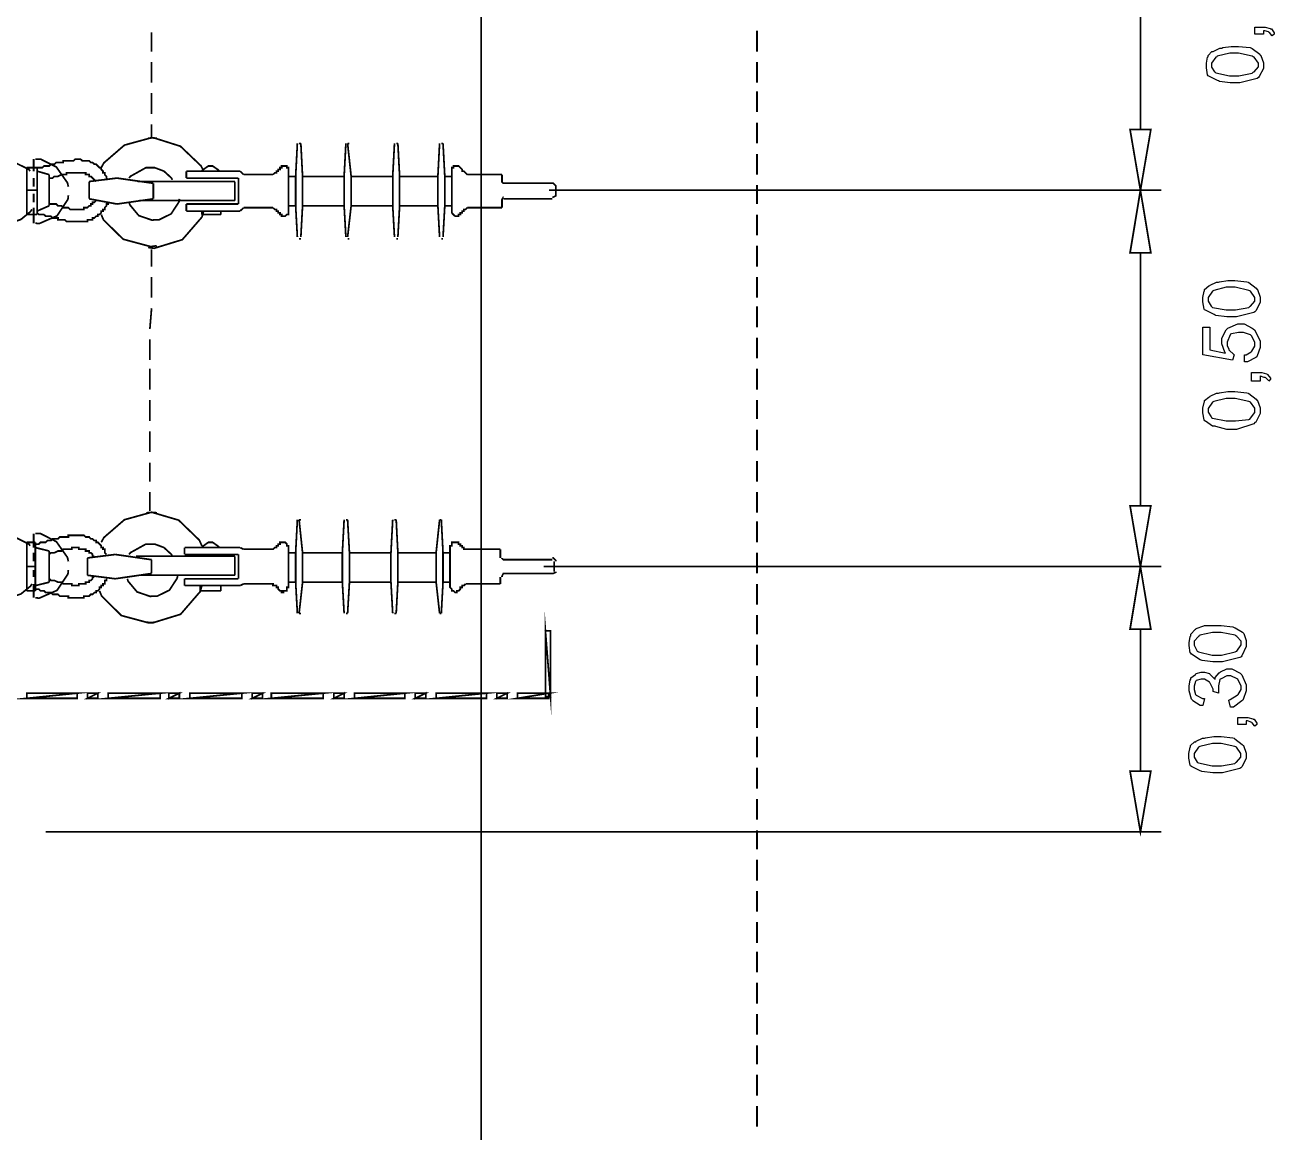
# Model space of a CAD drawing. Header units: metres. Extents: x -593 to 248, y 430 to 1024.
# Drawn here: x -426.46 to -395.92, y 789.83 to 816.89 of the extents above; entities that cross this region are included whole.
import ezdxf

# ---------------------------------------------------------------- set-up
doc = ezdxf.new("R2010")
doc.units = ezdxf.units.M
doc.header["$MEASUREMENT"] = 0
for name, color, linetype in [('C00-00-00-BLACK', 7, 'Continuous'), ('C00-7E-FF', 150, 'Continuous'), ('CFF-7E-00', 30, 'Continuous')]:
    doc.layers.add(name, color=color, linetype=linetype)

msp = doc.modelspace()

# ---------------------------------------------------------------- linework, layer by layer
at = {"layer": 'C00-00-00-BLACK', "const_width": 0.0423}
for points in [[(-478.073, 758.89), (-478.073, 842.777), (-415.303, 842.777), (-415.303, 758.89), (-478.073, 758.89)], [(-413.735, 800.475), (-413.608, 800.475), (-413.735, 802.083), (-413.735, 800.475)], [(-413.608, 800.475), (-413.735, 802.083), (-413.608, 802.083), (-413.608, 800.475)], [(-426.416, 800.432), (-425.185, 800.559), (-425.185, 800.432), (-426.416, 800.432)], [(-426.416, 800.559), (-426.416, 800.432), (-425.185, 800.559), (-426.416, 800.559)], [(-424.932, 800.432), (-424.678, 800.559), (-424.678, 800.432), (-424.932, 800.432)], [(-424.932, 800.559), (-424.932, 800.432), (-424.678, 800.559), (-424.932, 800.559)], [(-424.425, 800.432), (-423.151, 800.559), (-423.151, 800.432), (-424.425, 800.432)], [(-424.425, 800.559), (-424.425, 800.432), (-423.151, 800.559), (-424.425, 800.559)], [(-422.939, 800.432), (-422.685, 800.559), (-422.685, 800.432), (-422.939, 800.432)], [(-422.939, 800.559), (-422.939, 800.432), (-422.685, 800.559), (-422.939, 800.559)], [(-422.429, 800.432), (-421.156, 800.559), (-421.156, 800.432), (-422.429, 800.432)], [(-422.429, 800.559), (-422.429, 800.432), (-421.156, 800.559), (-422.429, 800.559)], [(-420.902, 800.432), (-420.649, 800.559), (-420.649, 800.432), (-420.902, 800.432)], [(-420.902, 800.559), (-420.902, 800.432), (-420.649, 800.559), (-420.902, 800.559)], [(-420.436, 800.432), (-419.165, 800.559), (-419.165, 800.432), (-420.436, 800.432)], [(-420.436, 800.559), (-420.436, 800.432), (-419.165, 800.559), (-420.436, 800.559)], [(-418.91, 800.432), (-418.656, 800.559), (-418.656, 800.432), (-418.91, 800.432)], [(-418.91, 800.559), (-418.91, 800.432), (-418.656, 800.559), (-418.91, 800.559)], [(-418.4, 800.432), (-417.169, 800.559), (-417.169, 800.432), (-418.4, 800.432)], [(-418.4, 800.559), (-418.4, 800.432), (-417.169, 800.559), (-418.4, 800.559)], [(-416.916, 800.432), (-416.661, 800.559), (-416.661, 800.432), (-416.916, 800.432)], [(-416.916, 800.559), (-416.916, 800.432), (-416.661, 800.559), (-416.916, 800.559)], [(-416.407, 800.432), (-415.177, 800.559), (-415.177, 800.432), (-416.407, 800.432)], [(-416.407, 800.559), (-416.407, 800.432), (-415.177, 800.559), (-416.407, 800.559)], [(-414.923, 800.432), (-414.668, 800.559), (-414.668, 800.432), (-414.923, 800.432)], [(-414.923, 800.559), (-414.923, 800.432), (-414.668, 800.559), (-414.923, 800.559)], [(-414.415, 800.432), (-413.65, 800.559), (-413.65, 800.432), (-414.415, 800.432)], [(-414.415, 800.559), (-414.415, 800.432), (-413.65, 800.559), (-414.415, 800.559)]]:
    msp.add_lwpolyline(points, close=True, dxfattribs=at)
for points in [[(-423.363, 816.71), (-423.363, 816.241)], [(-408.562, 816.751), (-408.562, 816.241)], [(-423.363, 815.988), (-423.363, 815.479)], [(-408.562, 815.988), (-408.562, 815.479)], [(-423.363, 815.226), (-423.363, 814.717)], [(-408.562, 815.267), (-408.562, 814.76)], [(-423.363, 814.461), (-423.363, 814.122)], [(-408.562, 814.505), (-408.562, 813.995)], [(-423.235, 814.122), (-423.373, 814.133), (-424.026, 813.954), (-424.529, 813.52), (-424.593, 813.403)], [(-422.09, 813.317), (-422.153, 813.445), (-422.658, 813.926), (-423.311, 814.133), (-423.447, 814.122)], [(-419.799, 813.995), (-419.841, 813.19)], [(-419.757, 813.995), (-419.714, 813.995)], [(-419.672, 813.19), (-419.714, 813.995)], [(-418.613, 813.995), (-418.656, 813.19)], [(-418.571, 813.995), (-418.526, 813.995)], [(-418.484, 813.19), (-418.571, 813.995)], [(-417.425, 813.995), (-417.468, 813.19)], [(-417.383, 813.995), (-417.342, 813.995)], [(-417.299, 813.19), (-417.342, 813.995)], [(-416.322, 813.995), (-416.364, 813.19)], [(-416.28, 813.995), (-416.238, 813.995)], [(-416.195, 813.19), (-416.238, 813.995)], [(-426.332, 813.317), (-426.363, 813.36), (-426.861, 813.604), (-426.924, 813.613)], [(-426.246, 813.317), (-426.246, 813.613)], [(-425.398, 812.937), (-425.419, 813.032), (-425.691, 813.418), (-426.077, 813.613), (-426.205, 813.613)], [(-426.162, 813.403), (-426.12, 813.403), (-426.078, 813.403), (-426.035, 813.403), (-425.993, 813.444), (-425.95, 813.444), (-425.909, 813.444), (-425.866, 813.444), (-425.823, 813.487), (-425.781, 813.487), (-425.739, 813.487), (-425.694, 813.529), (-425.651, 813.529), (-425.61, 813.529), (-425.567, 813.529), (-425.524, 813.529), (-425.524, 813.572), (-425.483, 813.572), (-425.44, 813.572), (-425.398, 813.572), (-425.355, 813.572), (-425.313, 813.572), (-425.271, 813.572), (-425.228, 813.613), (-425.185, 813.613), (-425.144, 813.613), (-425.101, 813.613), (-425.059, 813.572), (-425.017, 813.572), (-424.974, 813.572), (-424.932, 813.572), (-424.889, 813.572), (-424.848, 813.529), (-424.805, 813.529), (-424.762, 813.487), (-424.721, 813.487), (-424.678, 813.444), (-424.636, 813.403), (-424.593, 813.403), (-424.593, 813.36), (-424.551, 813.317), (-424.551, 813.276), (-424.509, 813.276), (-424.509, 813.233), (-424.466, 813.19), (-424.466, 813.148), (-424.425, 813.106)], [(-408.562, 813.74), (-408.562, 813.233)], [(-426.416, 813.403), (-426.162, 813.403)], [(-426.416, 813.403), (-426.416, 812.256)], [(-426.246, 812.937), (-426.246, 813.148)], [(-426.162, 813.403), (-426.162, 812.299)], [(-426.162, 813.403), (-426.162, 812.256)], [(-426.162, 813.317), (-425.866, 813.233)], [(-425.866, 813.148), (-425.781, 813.148), (-425.739, 813.19), (-425.694, 813.19), (-425.651, 813.19), (-425.567, 813.233), (-425.524, 813.233), (-425.483, 813.233), (-425.44, 813.233), (-425.44, 813.276), (-425.398, 813.276), (-425.355, 813.276), (-425.313, 813.276), (-425.271, 813.276), (-425.228, 813.276), (-425.185, 813.276), (-425.144, 813.276), (-425.101, 813.276), (-425.059, 813.276), (-425.017, 813.276), (-424.974, 813.276), (-424.974, 813.233), (-424.932, 813.233), (-424.889, 813.233), (-424.889, 813.19), (-424.848, 813.19), (-424.805, 813.148), (-424.762, 813.106), (-424.721, 813.064)], [(-425.866, 813.233), (-425.866, 812.471)], [(-424.209, 813.148), (-424.889, 813.064)], [(-423.321, 813.021), (-424.209, 813.148)], [(-422.855, 813.106), (-422.877, 813.149), (-423.062, 813.318), (-423.289, 813.403), (-423.363, 813.403), (-423.501, 813.403), (-423.882, 813.19), (-423.913, 813.148)], [(-421.198, 813.317), (-422.513, 813.317)], [(-422.513, 813.317), (-422.513, 813.148)], [(-421.241, 813.148), (-422.513, 813.148)], [(-421.71, 813.317), (-421.721, 813.339), (-421.871, 813.444), (-421.921, 813.444), (-421.975, 813.444), (-422.123, 813.339), (-422.133, 813.317)], [(-421.241, 813.148), (-421.241, 812.851)], [(-421.114, 813.233), (-421.198, 813.317)], [(-421.114, 813.233), (-420.394, 813.233)], [(-420.013, 813.233), (-420.013, 813.276), (-420.013, 813.317), (-420.013, 813.36), (-420.013, 813.403), (-420.056, 813.403), (-420.056, 813.444), (-420.097, 813.444), (-420.14, 813.444), (-420.183, 813.444), (-420.183, 813.403), (-420.224, 813.403), (-420.224, 813.36), (-420.267, 813.36), (-420.267, 813.317), (-420.31, 813.317), (-420.31, 813.276), (-420.352, 813.276), (-420.394, 813.233)], [(-420.013, 812.425), (-420.013, 813.233)], [(-420.013, 813.19), (-419.841, 813.19)], [(-419.841, 812.471), (-419.841, 813.19)], [(-419.672, 812.471), (-419.672, 813.19)], [(-419.672, 813.19), (-418.656, 813.19)], [(-418.656, 812.471), (-418.656, 813.19)], [(-418.484, 813.19), (-417.468, 813.19)], [(-418.484, 812.471), (-418.484, 813.19)], [(-417.468, 812.471), (-417.468, 813.19)], [(-417.299, 812.471), (-417.299, 813.19)], [(-417.299, 813.19), (-416.364, 813.19)], [(-416.364, 812.471), (-416.364, 813.19)], [(-416.195, 813.19), (-416.025, 813.19)], [(-416.195, 812.471), (-416.195, 813.19)], [(-416.025, 813.233), (-416.025, 813.276), (-416.025, 813.317), (-416.025, 813.36), (-416.025, 813.403), (-415.984, 813.403), (-415.984, 813.444), (-415.941, 813.444), (-415.899, 813.444), (-415.857, 813.444), (-415.815, 813.403), (-415.772, 813.36), (-415.772, 813.317), (-415.729, 813.317), (-415.688, 813.276), (-415.642, 813.233)], [(-416.025, 812.425), (-416.025, 813.233)], [(-415.642, 813.233), (-414.796, 813.233)], [(-414.796, 813.233), (-414.796, 813.064)], [(-426.416, 812.851), (-426.162, 812.851)], [(-424.889, 812.641), (-424.889, 813.064)], [(-421.325, 813.064), (-423.701, 813.064)], [(-423.321, 812.641), (-423.321, 813.021)], [(-421.325, 812.598), (-421.325, 813.064)], [(-421.241, 812.514), (-421.241, 812.851)], [(-414.796, 813.064), (-414.796, 813.054), (-414.764, 813.021), (-414.754, 813.021)], [(-414.754, 813.021), (-413.566, 813.021)], [(-413.65, 812.851), (-403.81, 812.851)], [(-413.48, 812.937), (-413.48, 812.959), (-413.545, 813.021), (-413.566, 813.021)], [(-413.48, 812.937), (-413.48, 812.725)], [(-408.562, 812.978), (-408.562, 812.514)], [(-426.246, 812.555), (-426.246, 812.767)], [(-426.205, 812.045), (-426.11, 812.036), (-425.674, 812.226), (-425.408, 812.629), (-425.398, 812.725)], [(-426.162, 812.299), (-426.12, 812.256), (-426.078, 812.256), (-426.035, 812.256), (-425.993, 812.256), (-425.95, 812.215), (-425.909, 812.215), (-425.866, 812.215), (-425.823, 812.215), (-425.781, 812.172), (-425.739, 812.172), (-425.694, 812.172), (-425.651, 812.172), (-425.651, 812.129), (-425.61, 812.129), (-425.567, 812.129), (-425.524, 812.129), (-425.483, 812.129), (-425.44, 812.086), (-425.398, 812.086), (-425.355, 812.086), (-425.313, 812.086), (-425.271, 812.086), (-425.228, 812.086), (-425.185, 812.086), (-425.144, 812.086), (-425.101, 812.086), (-425.059, 812.086), (-425.017, 812.086), (-424.974, 812.086), (-424.932, 812.086), (-424.932, 812.129), (-424.889, 812.129), (-424.848, 812.129), (-424.805, 812.129), (-424.805, 812.172), (-424.762, 812.172), (-424.721, 812.215), (-424.678, 812.215), (-424.678, 812.256), (-424.636, 812.256), (-424.593, 812.299), (-424.593, 812.342), (-424.551, 812.342), (-424.551, 812.383), (-424.509, 812.383), (-424.509, 812.425), (-424.466, 812.471), (-424.466, 812.514), (-424.425, 812.514), (-424.425, 812.555)], [(-425.866, 812.514), (-425.781, 812.514), (-425.739, 812.514), (-425.694, 812.514), (-425.651, 812.471), (-425.567, 812.471), (-425.524, 812.425), (-425.483, 812.425), (-425.44, 812.425), (-425.398, 812.425), (-425.355, 812.383), (-425.313, 812.383), (-425.271, 812.383), (-425.228, 812.383), (-425.185, 812.383), (-425.144, 812.383), (-425.101, 812.383), (-425.059, 812.383), (-425.017, 812.383), (-425.017, 812.425), (-424.974, 812.425), (-424.932, 812.425), (-424.889, 812.471), (-424.848, 812.471), (-424.848, 812.514), (-424.805, 812.514), (-424.805, 812.555), (-424.762, 812.555), (-424.721, 812.598)], [(-424.209, 812.514), (-424.889, 812.641)], [(-423.321, 812.641), (-424.209, 812.514)], [(-423.913, 812.555), (-423.893, 812.492), (-423.676, 812.231), (-423.352, 812.12), (-423.278, 812.129), (-423.18, 812.129), (-422.885, 812.274), (-422.694, 812.566), (-422.683, 812.641)], [(-421.325, 812.598), (-423.66, 812.598)], [(-414.754, 812.682), (-414.764, 812.682), (-414.796, 812.62), (-414.796, 812.598)], [(-414.796, 812.598), (-414.796, 812.425)], [(-414.754, 812.641), (-413.566, 812.641)], [(-413.566, 812.682), (-413.545, 812.682), (-413.48, 812.715), (-413.48, 812.725)], [(-426.924, 812.045), (-426.833, 812.045), (-426.559, 812.136), (-426.321, 812.331), (-426.289, 812.383)], [(-426.416, 812.256), (-426.162, 812.256)], [(-426.246, 812.045), (-426.246, 812.425)], [(-425.866, 812.471), (-426.162, 812.342)], [(-424.593, 812.256), (-424.54, 812.129), (-424.058, 811.654), (-423.384, 811.473), (-423.235, 811.494)], [(-423.447, 811.453), (-423.3, 811.432), (-422.611, 811.643), (-422.133, 812.194), (-422.09, 812.342)], [(-421.241, 812.514), (-422.513, 812.514)], [(-422.513, 812.342), (-422.513, 812.514)], [(-421.198, 812.342), (-422.513, 812.342)], [(-422.133, 812.256), (-422.133, 812.342)], [(-421.667, 812.256), (-422.133, 812.256)], [(-421.667, 812.342), (-421.667, 812.256)], [(-421.114, 812.425), (-421.198, 812.342)], [(-421.114, 812.425), (-420.394, 812.425)], [(-420.013, 812.425), (-420.013, 812.383), (-420.013, 812.342), (-420.013, 812.299), (-420.013, 812.256), (-420.056, 812.256), (-420.097, 812.215), (-420.14, 812.215), (-420.183, 812.215), (-420.183, 812.256), (-420.224, 812.256), (-420.224, 812.299), (-420.267, 812.299), (-420.267, 812.342), (-420.31, 812.342), (-420.31, 812.383), (-420.352, 812.383), (-420.394, 812.425)], [(-420.013, 812.471), (-419.841, 812.471)], [(-419.799, 811.706), (-419.841, 812.471)], [(-419.672, 812.471), (-419.714, 811.706)], [(-419.672, 812.471), (-418.656, 812.471)], [(-418.613, 811.706), (-418.656, 812.471)], [(-418.484, 812.471), (-418.571, 811.706)], [(-418.484, 812.471), (-417.468, 812.471)], [(-417.425, 811.706), (-417.468, 812.471)], [(-417.299, 812.471), (-417.342, 811.706)], [(-417.299, 812.471), (-416.364, 812.471)], [(-416.322, 811.706), (-416.364, 812.471)], [(-416.195, 812.471), (-416.238, 811.706)], [(-416.195, 812.471), (-416.025, 812.471)], [(-416.025, 812.425), (-416.025, 812.383), (-416.025, 812.342), (-416.025, 812.299), (-415.984, 812.256), (-415.941, 812.215), (-415.899, 812.215), (-415.857, 812.215), (-415.857, 812.256), (-415.815, 812.256), (-415.815, 812.299), (-415.772, 812.299), (-415.772, 812.342), (-415.729, 812.342), (-415.729, 812.383), (-415.688, 812.383), (-415.642, 812.425)], [(-415.642, 812.425), (-414.796, 812.425)], [(-408.562, 812.256), (-408.562, 811.749)], [(-419.757, 811.663), (-419.714, 811.663)], [(-418.571, 811.663), (-418.526, 811.663)], [(-417.383, 811.663), (-417.342, 811.663)], [(-416.28, 811.663), (-416.238, 811.663)], [(-423.363, 811.41), (-423.363, 810.987)], [(-408.562, 811.494), (-408.562, 810.987)], [(-423.363, 810.732), (-423.363, 810.222)], [(-408.562, 810.732), (-408.562, 810.222)], [(-423.363, 809.968), (-423.405, 809.46)], [(-408.562, 810.01), (-408.562, 809.503)], [(-423.405, 809.206), (-423.405, 808.698)], [(-408.562, 809.248), (-408.562, 808.741)], [(-423.405, 808.486), (-423.405, 807.976)], [(-408.562, 808.486), (-408.562, 807.976)], [(-423.405, 807.721), (-423.405, 807.214)], [(-408.562, 807.721), (-408.562, 807.257)], [(-423.405, 806.959), (-423.405, 806.452)], [(-408.562, 807.002), (-408.562, 806.495)], [(-423.405, 806.195), (-423.405, 805.73)], [(-408.562, 806.237), (-408.562, 805.73)], [(-423.405, 805.475), (-423.405, 805.009)], [(-408.562, 805.475), (-408.562, 804.968)], [(-423.235, 804.968), (-423.373, 804.979), (-424.026, 804.798), (-424.529, 804.363), (-424.593, 804.246)], [(-422.133, 804.16), (-422.196, 804.299), (-422.701, 804.787), (-423.352, 804.979), (-423.49, 804.968)], [(-419.799, 804.798), (-419.841, 803.991)], [(-419.757, 804.798), (-419.714, 804.798)], [(-419.672, 803.991), (-419.757, 804.798)], [(-418.656, 804.798), (-418.699, 803.991)], [(-418.613, 804.798), (-418.571, 804.798)], [(-418.526, 803.991), (-418.571, 804.798)], [(-417.468, 804.798), (-417.511, 803.991)], [(-417.425, 804.798), (-417.383, 804.798)], [(-417.342, 803.991), (-417.383, 804.798)], [(-416.322, 804.798), (-416.407, 803.991)], [(-416.322, 804.798), (-416.28, 804.798)], [(-416.238, 803.991), (-416.28, 804.798)], [(-408.562, 804.755), (-408.562, 804.246)], [(-426.332, 804.16), (-426.363, 804.203), (-426.861, 804.45), (-426.924, 804.459)], [(-426.246, 804.117), (-426.246, 804.459)], [(-425.398, 803.78), (-425.419, 803.875), (-425.691, 804.262), (-426.077, 804.459), (-426.205, 804.459)], [(-426.205, 804.203), (-426.162, 804.203), (-426.12, 804.203), (-426.078, 804.246), (-426.035, 804.246), (-425.993, 804.246), (-425.95, 804.246), (-425.909, 804.287), (-425.866, 804.287), (-425.823, 804.287), (-425.781, 804.33), (-425.739, 804.33), (-425.694, 804.33), (-425.651, 804.33), (-425.61, 804.375), (-425.567, 804.375), (-425.524, 804.375), (-425.483, 804.375), (-425.44, 804.375), (-425.398, 804.375), (-425.398, 804.416), (-425.355, 804.416), (-425.313, 804.416), (-425.271, 804.416), (-425.228, 804.416), (-425.185, 804.416), (-425.144, 804.416), (-425.101, 804.416), (-425.059, 804.416), (-425.017, 804.416), (-424.974, 804.375), (-424.932, 804.375), (-424.889, 804.375), (-424.848, 804.33), (-424.805, 804.33), (-424.762, 804.287), (-424.721, 804.287), (-424.721, 804.246), (-424.678, 804.246), (-424.636, 804.203), (-424.593, 804.16), (-424.593, 804.117), (-424.551, 804.117), (-424.551, 804.076), (-424.509, 804.076), (-424.509, 804.033), (-424.509, 803.991), (-424.466, 803.949)], [(-426.416, 804.246), (-426.205, 804.246)], [(-426.416, 804.246), (-426.416, 803.059)], [(-426.246, 803.78), (-426.246, 803.991)], [(-426.205, 804.246), (-426.205, 803.059)], [(-426.205, 804.203), (-426.205, 803.102)], [(-426.205, 804.117), (-425.866, 804.033)], [(-425.866, 803.949), (-425.823, 803.991), (-425.781, 803.991), (-425.739, 803.991), (-425.651, 804.033), (-425.61, 804.033), (-425.567, 804.033), (-425.524, 804.076), (-425.483, 804.076), (-425.44, 804.076), (-425.398, 804.076), (-425.355, 804.076), (-425.313, 804.076), (-425.313, 804.117), (-425.271, 804.117), (-425.228, 804.117), (-425.185, 804.117), (-425.144, 804.117), (-425.144, 804.076), (-425.101, 804.076), (-425.059, 804.076), (-425.017, 804.076), (-424.974, 804.076), (-424.974, 804.033), (-424.932, 804.033), (-424.889, 804.033), (-424.889, 803.991), (-424.848, 803.991), (-424.805, 803.949), (-424.805, 803.907), (-424.762, 803.907)], [(-425.866, 804.033), (-425.866, 803.271)], [(-422.855, 803.907), (-422.877, 803.949), (-423.062, 804.119), (-423.289, 804.203), (-423.363, 804.203), (-423.501, 804.203), (-423.882, 803.992), (-423.913, 803.949)], [(-421.198, 804.117), (-422.556, 804.117)], [(-422.556, 804.117), (-422.556, 803.949)], [(-421.71, 804.117), (-421.721, 804.139), (-421.871, 804.246), (-421.921, 804.246), (-421.975, 804.246), (-422.123, 804.139), (-422.133, 804.117)], [(-421.114, 804.076), (-421.198, 804.117)], [(-421.114, 804.076), (-420.436, 804.076)], [(-420.013, 804.076), (-420.013, 804.117), (-420.013, 804.16), (-420.056, 804.16), (-420.056, 804.203), (-420.097, 804.246), (-420.14, 804.246), (-420.183, 804.246), (-420.224, 804.246), (-420.224, 804.203), (-420.267, 804.203), (-420.267, 804.16), (-420.31, 804.16), (-420.31, 804.117), (-420.352, 804.117), (-420.394, 804.076), (-420.436, 804.076)], [(-420.013, 803.229), (-420.013, 804.076)], [(-420.013, 803.991), (-419.841, 803.991)], [(-419.841, 803.271), (-419.841, 803.991)], [(-419.672, 803.271), (-419.672, 803.991)], [(-419.672, 803.991), (-418.699, 803.991)], [(-418.699, 803.271), (-418.699, 803.991)], [(-418.526, 803.991), (-417.511, 803.991)], [(-418.526, 803.271), (-418.526, 803.991)], [(-417.511, 803.271), (-417.511, 803.991)], [(-417.342, 803.271), (-417.342, 803.991)], [(-417.342, 803.991), (-416.407, 803.991)], [(-416.407, 803.271), (-416.407, 803.991)], [(-416.238, 803.991), (-416.068, 803.991)], [(-416.238, 803.271), (-416.238, 803.991)], [(-416.068, 804.076), (-416.068, 804.117), (-416.068, 804.16), (-416.025, 804.16), (-416.025, 804.203), (-416.025, 804.246), (-415.984, 804.246), (-415.941, 804.246), (-415.899, 804.246), (-415.857, 804.246), (-415.857, 804.203), (-415.815, 804.203), (-415.815, 804.16), (-415.772, 804.16), (-415.772, 804.117), (-415.729, 804.117), (-415.729, 804.076), (-415.688, 804.076)], [(-416.068, 803.229), (-416.068, 804.076)], [(-415.688, 804.076), (-414.837, 804.076)], [(-414.837, 804.076), (-414.837, 803.864)], [(-408.562, 803.991), (-408.562, 803.484)], [(-424.252, 803.949), (-424.932, 803.864)], [(-424.932, 803.441), (-424.932, 803.864)], [(-423.363, 803.821), (-424.252, 803.949)], [(-421.325, 803.907), (-423.744, 803.907)], [(-423.363, 803.484), (-423.363, 803.821)], [(-421.241, 803.949), (-422.556, 803.949)], [(-421.325, 803.441), (-421.325, 803.907)], [(-421.241, 803.949), (-421.241, 803.652)], [(-414.796, 803.864), (-414.796, 803.854), (-414.764, 803.821), (-414.754, 803.821)], [(-414.754, 803.821), (-413.566, 803.821)], [(-413.48, 803.78), (-413.48, 803.802), (-413.545, 803.864), (-413.566, 803.864)], [(-413.523, 803.78), (-413.523, 803.525)], [(-426.416, 803.652), (-426.205, 803.652)], [(-426.246, 803.398), (-426.246, 803.568)], [(-426.205, 802.891), (-426.11, 802.881), (-425.674, 803.072), (-425.408, 803.472), (-425.398, 803.568)], [(-425.866, 803.355), (-425.823, 803.314), (-425.781, 803.314), (-425.739, 803.314), (-425.651, 803.271), (-425.61, 803.271), (-425.567, 803.271), (-425.524, 803.229), (-425.483, 803.229), (-425.44, 803.229), (-425.398, 803.229), (-425.355, 803.229), (-425.313, 803.229), (-425.313, 803.187), (-425.271, 803.187), (-425.228, 803.187), (-425.185, 803.187), (-425.144, 803.187), (-425.144, 803.229), (-425.101, 803.229), (-425.059, 803.229), (-425.017, 803.229), (-424.974, 803.229), (-424.974, 803.271), (-424.932, 803.271), (-424.889, 803.271), (-424.889, 803.314), (-424.848, 803.314), (-424.805, 803.355), (-424.805, 803.398), (-424.762, 803.398)], [(-424.252, 803.355), (-424.932, 803.441)], [(-423.363, 803.484), (-424.252, 803.355)], [(-423.956, 803.355), (-423.935, 803.292), (-423.718, 803.034), (-423.395, 802.923), (-423.321, 802.932), (-423.223, 802.932), (-422.928, 803.075), (-422.737, 803.368), (-422.725, 803.441)], [(-421.325, 803.441), (-423.66, 803.441)], [(-421.241, 803.355), (-421.241, 803.652)], [(-414.837, 803.398), (-414.837, 803.229)], [(-414.754, 803.484), (-414.764, 803.484), (-414.796, 803.42), (-414.796, 803.398)], [(-414.754, 803.484), (-413.566, 803.484)], [(-413.776, 803.652), (-403.937, 803.652)], [(-413.566, 803.484), (-413.545, 803.484), (-413.48, 803.515), (-413.48, 803.525)], [(-426.924, 802.891), (-426.833, 802.891), (-426.559, 802.982), (-426.321, 803.176), (-426.289, 803.229)], [(-426.246, 802.891), (-426.246, 803.229)], [(-426.205, 803.102), (-426.162, 803.102), (-426.12, 803.102), (-426.078, 803.059), (-426.035, 803.059), (-425.993, 803.059), (-425.95, 803.018), (-425.909, 803.018), (-425.866, 803.018), (-425.823, 803.018), (-425.781, 802.975), (-425.739, 802.975), (-425.694, 802.975), (-425.651, 802.975), (-425.61, 802.932), (-425.567, 802.932), (-425.524, 802.932), (-425.483, 802.932), (-425.44, 802.932), (-425.398, 802.932), (-425.398, 802.891), (-425.355, 802.891), (-425.313, 802.891), (-425.271, 802.891), (-425.228, 802.891), (-425.185, 802.891), (-425.144, 802.891), (-425.101, 802.891), (-425.059, 802.891), (-425.017, 802.891), (-425.017, 802.932), (-424.974, 802.932), (-424.932, 802.932), (-424.889, 802.932), (-424.848, 802.975), (-424.805, 802.975), (-424.762, 803.018), (-424.721, 803.018), (-424.721, 803.059), (-424.678, 803.059), (-424.636, 803.102), (-424.636, 803.145), (-424.593, 803.145), (-424.593, 803.187), (-424.551, 803.187), (-424.551, 803.229), (-424.509, 803.229), (-424.509, 803.271), (-424.509, 803.314), (-424.466, 803.314), (-424.466, 803.355)], [(-425.866, 803.271), (-426.205, 803.187)], [(-423.49, 802.295), (-423.343, 802.275), (-422.654, 802.487), (-422.176, 803.04), (-422.133, 803.187)], [(-421.241, 803.355), (-422.556, 803.355)], [(-422.556, 803.187), (-422.556, 803.355)], [(-421.198, 803.187), (-422.556, 803.187)], [(-422.176, 803.059), (-422.176, 803.187)], [(-421.667, 803.187), (-421.667, 803.059)], [(-421.114, 803.229), (-421.198, 803.187)], [(-421.114, 803.229), (-420.436, 803.229)], [(-420.013, 803.229), (-420.013, 803.187), (-420.013, 803.145), (-420.056, 803.145), (-420.056, 803.102), (-420.056, 803.059), (-420.097, 803.059), (-420.14, 803.059), (-420.14, 803.018), (-420.183, 803.018), (-420.183, 803.059), (-420.224, 803.059), (-420.267, 803.102), (-420.267, 803.145), (-420.31, 803.145), (-420.31, 803.187), (-420.352, 803.187), (-420.394, 803.187), (-420.394, 803.229), (-420.436, 803.229)], [(-420.013, 803.271), (-419.841, 803.271)], [(-419.799, 802.509), (-419.841, 803.271)], [(-419.672, 803.271), (-419.757, 802.509)], [(-419.672, 803.271), (-418.699, 803.271)], [(-418.656, 802.509), (-418.699, 803.271)], [(-418.526, 803.271), (-418.571, 802.509)], [(-418.526, 803.271), (-417.511, 803.271)], [(-417.468, 802.509), (-417.511, 803.271)], [(-417.342, 803.271), (-417.383, 802.509)], [(-417.342, 803.271), (-416.407, 803.271)], [(-416.322, 802.509), (-416.407, 803.271)], [(-416.238, 803.271), (-416.28, 802.509)], [(-416.238, 803.271), (-416.068, 803.271)], [(-416.068, 803.229), (-416.068, 803.187), (-416.068, 803.145), (-416.025, 803.102), (-416.025, 803.059), (-415.984, 803.059), (-415.941, 803.018), (-415.899, 803.018), (-415.899, 803.059), (-415.857, 803.059), (-415.815, 803.102), (-415.815, 803.145), (-415.772, 803.145), (-415.772, 803.187), (-415.729, 803.187), (-415.688, 803.229)], [(-415.688, 803.229), (-414.837, 803.229)], [(-408.562, 803.229), (-408.562, 802.721)], [(-426.416, 803.059), (-426.205, 803.059)], [(-424.636, 803.059), (-424.583, 802.932), (-424.101, 802.456), (-423.427, 802.275), (-423.278, 802.295)], [(-421.667, 803.059), (-422.176, 803.059)], [(-419.757, 802.509), (-419.714, 802.509)], [(-418.613, 802.509), (-418.571, 802.509)], [(-417.425, 802.509), (-417.383, 802.509)], [(-416.322, 802.509), (-416.28, 802.509)], [(-408.562, 802.467), (-408.562, 801.998)], [(-408.562, 801.744), (-408.562, 801.237)], [(-408.562, 800.982), (-408.562, 800.475)], [(-413.65, 800.559), (-413.65, 800.432)], [(-408.562, 800.218), (-408.562, 799.71)], [(-408.562, 799.498), (-408.562, 798.99)], [(-408.562, 798.736), (-408.562, 798.226)], [(-408.562, 797.971), (-408.562, 797.464)], [(-408.562, 797.209), (-408.562, 796.743)], [(-408.562, 796.49), (-408.562, 795.979)], [(-408.562, 795.725), (-408.562, 795.218)], [(-408.562, 794.963), (-408.562, 794.456)], [(-408.562, 794.244), (-408.562, 793.732)], [(-408.562, 793.479), (-408.562, 792.97)], [(-408.562, 792.717), (-408.562, 792.209)], [(-408.562, 791.952), (-408.562, 791.486)], [(-408.562, 791.233), (-408.562, 790.724)], [(-408.562, 790.471), (-408.562, 789.96)]]:
    msp.add_lwpolyline(points, dxfattribs=at)
at = {"layer": 'C00-00-00-BLACK'}
for points in [[(-413.735, 800.475), (-413.608, 800.475), (-413.735, 802.083), (-413.735, 800.475)], [(-413.608, 800.475), (-413.735, 802.083), (-413.608, 802.083), (-413.608, 800.475)], [(-426.416, 800.559), (-426.416, 800.432), (-425.185, 800.559), (-426.416, 800.559)], [(-426.416, 800.432), (-425.185, 800.559), (-425.185, 800.432), (-426.416, 800.432)], [(-424.932, 800.559), (-424.932, 800.432), (-424.678, 800.559), (-424.932, 800.559)], [(-424.932, 800.432), (-424.678, 800.559), (-424.678, 800.432), (-424.932, 800.432)], [(-424.425, 800.559), (-424.425, 800.432), (-423.151, 800.559), (-424.425, 800.559)], [(-424.425, 800.432), (-423.151, 800.559), (-423.151, 800.432), (-424.425, 800.432)], [(-422.939, 800.559), (-422.939, 800.432), (-422.685, 800.559), (-422.939, 800.559)], [(-422.939, 800.432), (-422.685, 800.559), (-422.685, 800.432), (-422.939, 800.432)], [(-422.429, 800.559), (-422.429, 800.432), (-421.156, 800.559), (-422.429, 800.559)], [(-422.429, 800.432), (-421.156, 800.559), (-421.156, 800.432), (-422.429, 800.432)], [(-420.902, 800.559), (-420.902, 800.432), (-420.649, 800.559), (-420.902, 800.559)], [(-420.902, 800.432), (-420.649, 800.559), (-420.649, 800.432), (-420.902, 800.432)], [(-420.436, 800.559), (-420.436, 800.432), (-419.165, 800.559), (-420.436, 800.559)], [(-420.436, 800.432), (-419.165, 800.559), (-419.165, 800.432), (-420.436, 800.432)], [(-418.91, 800.559), (-418.91, 800.432), (-418.656, 800.559), (-418.91, 800.559)], [(-418.91, 800.432), (-418.656, 800.559), (-418.656, 800.432), (-418.91, 800.432)], [(-418.4, 800.559), (-418.4, 800.432), (-417.169, 800.559), (-418.4, 800.559)], [(-418.4, 800.432), (-417.169, 800.559), (-417.169, 800.432), (-418.4, 800.432)], [(-416.916, 800.559), (-416.916, 800.432), (-416.661, 800.559), (-416.916, 800.559)], [(-416.916, 800.432), (-416.661, 800.559), (-416.661, 800.432), (-416.916, 800.432)], [(-416.407, 800.559), (-416.407, 800.432), (-415.177, 800.559), (-416.407, 800.559)], [(-416.407, 800.432), (-415.177, 800.559), (-415.177, 800.432), (-416.407, 800.432)], [(-414.923, 800.559), (-414.923, 800.432), (-414.668, 800.559), (-414.923, 800.559)], [(-414.923, 800.432), (-414.668, 800.559), (-414.668, 800.432), (-414.923, 800.432)], [(-414.415, 800.559), (-414.415, 800.432), (-413.65, 800.559), (-414.415, 800.559)], [(-414.415, 800.432), (-413.65, 800.559), (-413.65, 800.432), (-414.415, 800.432)]]:
    msp.add_lwpolyline(points, close=True, dxfattribs=at)
at = {"layer": 'C00-7E-FF', "const_width": 0.0423}
for points in [[(-399.189, 820.268), (-399.189, 814.334)], [(-413.142, 812.851), (-398.68, 812.851)], [(-413.142, 812.851), (-398.68, 812.851)], [(-399.189, 811.324), (-399.189, 805.137)], [(-413.269, 803.652), (-398.68, 803.652)], [(-413.269, 803.652), (-398.68, 803.652)], [(-399.189, 802.126), (-399.189, 798.652)], [(-425.95, 797.168), (-398.68, 797.168)]]:
    msp.add_lwpolyline(points, dxfattribs=at)
for points in [[(-399.442, 814.334), (-398.934, 814.334), (-399.189, 812.851), (-399.442, 814.334)], [(-399.442, 811.324), (-398.934, 811.324), (-399.189, 812.851), (-399.442, 811.324)], [(-399.442, 805.137), (-398.934, 805.137), (-399.189, 803.652), (-399.442, 805.137)], [(-399.442, 802.126), (-398.934, 802.126), (-399.189, 803.652), (-399.442, 802.126)], [(-399.442, 798.652), (-398.934, 798.652), (-399.189, 797.168), (-399.442, 798.652)]]:
    msp.add_lwpolyline(points, close=True, dxfattribs=at)
at = {"layer": 'C00-7E-FF'}
for points in [[(-399.442, 814.334), (-398.934, 814.334), (-399.189, 812.851), (-399.442, 814.334)], [(-399.442, 811.324), (-398.934, 811.324), (-399.189, 812.851), (-399.442, 811.324)], [(-399.442, 805.137), (-398.934, 805.137), (-399.189, 803.652), (-399.442, 805.137)], [(-399.442, 802.126), (-398.934, 802.126), (-399.189, 803.652), (-399.442, 802.126)], [(-399.442, 798.652), (-398.934, 798.652), (-399.189, 797.168), (-399.442, 798.652)]]:
    msp.add_lwpolyline(points, close=True, dxfattribs=at)
at = {"layer": 'CFF-7E-00'}
for points in [[(-396.178, 816.667), (-396.388, 816.667), (-396.388, 816.837), (-396.178, 816.837), (-396.136, 816.837), (-396.019, 816.805), (-396.008, 816.794), (-395.987, 816.794), (-395.923, 816.699), (-395.923, 816.667), (-395.965, 816.625), (-395.976, 816.636), (-396.031, 816.71), (-396.049, 816.71), (-396.061, 816.721), (-396.149, 816.751), (-396.178, 816.751), (-396.178, 816.667)], [(-396.897, 815.479), (-396.993, 815.479), (-397.259, 815.512), (-397.28, 815.522), (-397.302, 815.533), (-397.514, 815.639), (-397.535, 815.649), (-397.546, 815.671), (-397.576, 815.845), (-397.576, 815.902), (-397.576, 815.956), (-397.546, 816.105), (-397.535, 816.114), (-397.535, 816.146), (-397.44, 816.241), (-397.407, 816.241), (-397.397, 816.252), (-397.247, 816.325), (-397.196, 816.325), (-397.175, 816.336), (-396.967, 816.368), (-396.897, 816.368), (-396.792, 816.368), (-396.505, 816.336), (-396.474, 816.325), (-396.453, 816.316), (-396.273, 816.178), (-396.262, 816.156), (-396.241, 816.146), (-396.178, 815.964), (-396.178, 815.902), (-396.178, 815.829), (-396.283, 815.628), (-396.304, 815.606), (-396.336, 815.585), (-396.758, 815.479), (-396.897, 815.479)], [(-396.897, 815.649), (-396.781, 815.649), (-396.453, 815.712), (-396.431, 815.733), (-396.41, 815.744), (-396.304, 815.864), (-396.304, 815.902), (-396.304, 815.956), (-396.41, 816.105), (-396.431, 816.114), (-396.453, 816.126), (-396.787, 816.199), (-396.897, 816.199), (-397.004, 816.199), (-397.313, 816.126), (-397.323, 816.114), (-397.345, 816.105), (-397.449, 815.953), (-397.449, 815.902), (-397.449, 815.861), (-397.376, 815.744), (-397.365, 815.733), (-397.345, 815.723), (-397.01, 815.649), (-396.897, 815.649)], [(-396.984, 809.756), (-397.08, 809.756), (-397.345, 809.79), (-397.365, 809.799), (-397.387, 809.81), (-397.598, 809.916), (-397.619, 809.926), (-397.63, 809.948), (-397.662, 810.121), (-397.662, 810.179), (-397.662, 810.233), (-397.63, 810.382), (-397.619, 810.392), (-397.619, 810.425), (-397.514, 810.511), (-397.492, 810.521), (-397.483, 810.532), (-397.331, 810.605), (-397.28, 810.605), (-397.259, 810.616), (-397.053, 810.648), (-396.984, 810.648), (-396.878, 810.648), (-396.59, 810.616), (-396.558, 810.605), (-396.537, 810.596), (-396.357, 810.455), (-396.346, 810.433), (-396.325, 810.423), (-396.262, 810.241), (-396.262, 810.179), (-396.262, 810.106), (-396.368, 809.905), (-396.388, 809.883), (-396.42, 809.863), (-396.843, 809.756), (-396.984, 809.756)], [(-396.984, 809.926), (-396.867, 809.926), (-396.537, 809.989), (-396.515, 810.01), (-396.494, 810.021), (-396.388, 810.141), (-396.388, 810.179), (-396.388, 810.233), (-396.494, 810.382), (-396.515, 810.392), (-396.537, 810.403), (-396.872, 810.478), (-396.984, 810.478), (-397.09, 810.478), (-397.397, 810.403), (-397.407, 810.392), (-397.429, 810.382), (-397.535, 810.23), (-397.535, 810.179), (-397.535, 810.138), (-397.46, 810.021), (-397.449, 810.01), (-397.429, 809.989), (-397.095, 809.926), (-396.984, 809.926)], [(-396.643, 808.655), (-396.643, 808.825), (-396.602, 808.825), (-396.485, 808.901), (-396.474, 808.91), (-396.464, 808.921), (-396.388, 809.04), (-396.388, 809.078), (-396.388, 809.132), (-396.464, 809.281), (-396.474, 809.291), (-396.496, 809.313), (-396.669, 809.375), (-396.727, 809.375), (-396.792, 809.375), (-396.963, 809.344), (-396.984, 809.333), (-396.995, 809.313), (-397.069, 809.138), (-397.069, 809.078), (-397.069, 809.047), (-397.026, 808.976), (-397.026, 808.952), (-397.017, 808.942), (-396.908, 808.836), (-396.897, 808.825), (-396.941, 808.698), (-397.662, 808.825), (-397.662, 809.503), (-397.492, 809.503), (-397.492, 808.952), (-397.11, 808.867), (-397.121, 808.89), (-397.196, 809.096), (-397.196, 809.164), (-397.196, 809.238), (-397.091, 809.439), (-397.069, 809.46), (-397.048, 809.482), (-396.809, 809.587), (-396.727, 809.587), (-396.654, 809.587), (-396.453, 809.482), (-396.431, 809.46), (-396.399, 809.439), (-396.262, 809.169), (-396.262, 809.078), (-396.262, 809.005), (-396.336, 808.804), (-396.346, 808.782), (-396.368, 808.762), (-396.575, 808.655), (-396.643, 808.655)], [(-396.262, 808.187), (-396.474, 808.187), (-396.474, 808.399), (-396.262, 808.399), (-396.22, 808.399), (-396.103, 808.367), (-396.092, 808.356), (-396.082, 808.347), (-396.008, 808.26), (-396.008, 808.23), (-396.049, 808.187), (-396.061, 808.198), (-396.125, 808.262), (-396.135, 808.272), (-396.166, 808.272), (-396.252, 808.305), (-396.262, 808.315), (-396.262, 808.187)], [(-396.984, 807.002), (-397.08, 807.002), (-397.345, 807.077), (-397.365, 807.087), (-397.429, 807.087), (-397.598, 807.204), (-397.619, 807.214), (-397.63, 807.236), (-397.662, 807.409), (-397.662, 807.468), (-397.662, 807.521), (-397.63, 807.659), (-397.619, 807.68), (-397.619, 807.711), (-397.514, 807.797), (-397.492, 807.806), (-397.483, 807.817), (-397.331, 807.891), (-397.28, 807.891), (-397.259, 807.901), (-397.053, 807.933), (-396.984, 807.933), (-396.878, 807.933), (-396.59, 807.901), (-396.558, 807.891), (-396.537, 807.881), (-396.357, 807.743), (-396.346, 807.721), (-396.325, 807.711), (-396.262, 807.529), (-396.262, 807.468), (-396.262, 807.395), (-396.368, 807.182), (-396.388, 807.171), (-396.42, 807.139), (-396.843, 807.002), (-396.984, 807.002)], [(-396.984, 807.214), (-396.867, 807.214), (-396.537, 807.247), (-396.515, 807.257), (-396.494, 807.278), (-396.388, 807.421), (-396.388, 807.468), (-396.388, 807.521), (-396.494, 807.67), (-396.515, 807.68), (-396.537, 807.691), (-396.872, 807.764), (-396.984, 807.764), (-397.09, 807.764), (-397.397, 807.691), (-397.407, 807.68), (-397.429, 807.67), (-397.535, 807.518), (-397.535, 807.468), (-397.535, 807.426), (-397.46, 807.309), (-397.449, 807.298), (-397.429, 807.277), (-397.095, 807.214), (-396.984, 807.214)], [(-397.323, 801.321), (-397.418, 801.321), (-397.682, 801.354), (-397.703, 801.364), (-397.725, 801.375), (-397.937, 801.513), (-397.958, 801.533), (-397.969, 801.544), (-397.999, 801.726), (-397.999, 801.787), (-397.999, 801.787), (-397.969, 801.947), (-397.958, 801.956), (-397.958, 801.999), (-397.853, 802.117), (-397.831, 802.126), (-397.822, 802.137), (-397.641, 802.201), (-397.619, 802.21), (-397.546, 802.21), (-397.379, 802.21), (-397.323, 802.21), (-397.217, 802.21), (-396.93, 802.178), (-396.897, 802.167), (-396.876, 802.158), (-396.696, 802.052), (-396.685, 802.041), (-396.664, 802.02), (-396.601, 801.846), (-396.601, 801.787), (-396.601, 801.703), (-396.707, 801.47), (-396.727, 801.448), (-396.759, 801.427), (-397.182, 801.321), (-397.323, 801.321)], [(-397.323, 801.491), (-397.206, 801.491), (-396.876, 801.565), (-396.854, 801.575), (-396.833, 801.586), (-396.727, 801.737), (-396.727, 801.787), (-396.727, 801.83), (-396.833, 801.947), (-396.854, 801.956), (-396.876, 801.979), (-397.211, 802.041), (-397.323, 802.041), (-397.429, 802.041), (-397.736, 801.979), (-397.746, 801.956), (-397.768, 801.947), (-397.872, 801.827), (-397.872, 801.787), (-397.872, 801.735), (-397.799, 801.586), (-397.788, 801.575), (-397.768, 801.565), (-397.434, 801.491), (-397.323, 801.491)], [(-396.984, 800.218), (-397.026, 800.39), (-396.995, 800.401), (-396.823, 800.507), (-396.811, 800.516), (-396.802, 800.528), (-396.727, 800.648), (-396.727, 800.686), (-396.727, 800.74), (-396.802, 800.878), (-396.811, 800.898), (-396.823, 800.909), (-396.975, 800.982), (-397.026, 800.982), (-397.08, 800.982), (-397.218, 800.909), (-397.238, 800.898), (-397.25, 800.889), (-397.28, 800.737), (-397.28, 800.686), (-397.28, 800.654), (-397.28, 800.584), (-397.28, 800.559), (-397.407, 800.602), (-397.407, 800.602), (-397.407, 800.602), (-397.407, 800.602), (-397.407, 800.656), (-397.483, 800.803), (-397.492, 800.813), (-397.503, 800.824), (-397.623, 800.898), (-397.662, 800.898), (-397.704, 800.898), (-397.822, 800.867), (-397.831, 800.855), (-397.842, 800.846), (-397.872, 800.726), (-397.872, 800.686), (-397.872, 800.645), (-397.842, 800.528), (-397.831, 800.516), (-397.822, 800.507), (-397.67, 800.432), (-397.619, 800.432), (-397.662, 800.26), (-397.725, 800.26), (-397.906, 800.369), (-397.915, 800.39), (-397.937, 800.412), (-397.999, 800.618), (-397.999, 800.686), (-397.999, 800.74), (-397.969, 800.878), (-397.958, 800.898), (-397.958, 800.93), (-397.842, 801.015), (-397.831, 801.025), (-397.822, 801.036), (-397.702, 801.068), (-397.662, 801.068), (-397.62, 801.068), (-397.503, 801.036), (-397.492, 801.025), (-397.483, 801.015), (-397.376, 800.909), (-397.365, 800.898), (-397.365, 800.941), (-397.261, 801.058), (-397.238, 801.068), (-397.229, 801.079), (-397.077, 801.152), (-397.026, 801.152), (-396.952, 801.152), (-396.75, 801.047), (-396.727, 801.025), (-396.707, 801.004), (-396.601, 800.766), (-396.601, 800.686), (-396.601, 800.613), (-396.675, 800.401), (-396.685, 800.39), (-396.707, 800.369), (-396.915, 800.218), (-396.984, 800.218)], [(-396.601, 799.795), (-396.811, 799.795), (-396.811, 799.964), (-396.601, 799.964), (-396.559, 799.964), (-396.442, 799.932), (-396.431, 799.921), (-396.41, 799.921), (-396.346, 799.826), (-396.346, 799.795), (-396.388, 799.752), (-396.399, 799.763), (-396.456, 799.837), (-396.474, 799.837), (-396.485, 799.848), (-396.572, 799.88), (-396.601, 799.88), (-396.601, 799.795)], [(-397.323, 798.609), (-397.419, 798.609), (-397.685, 798.642), (-397.706, 798.652), (-397.728, 798.663), (-397.94, 798.769), (-397.961, 798.779), (-397.972, 798.801), (-398.002, 798.974), (-398.002, 799.032), (-398.002, 799.086), (-397.972, 799.235), (-397.961, 799.245), (-397.961, 799.276), (-397.866, 799.371), (-397.834, 799.371), (-397.824, 799.383), (-397.673, 799.456), (-397.622, 799.456), (-397.601, 799.467), (-397.393, 799.498), (-397.323, 799.498), (-397.218, 799.498), (-396.931, 799.467), (-396.899, 799.456), (-396.879, 799.446), (-396.698, 799.308), (-396.687, 799.286), (-396.667, 799.276), (-396.603, 799.094), (-396.603, 799.032), (-396.603, 798.959), (-396.709, 798.758), (-396.73, 798.736), (-396.762, 798.715), (-397.183, 798.609), (-397.323, 798.609)], [(-397.323, 798.779), (-397.207, 798.779), (-396.879, 798.842), (-396.857, 798.863), (-396.836, 798.874), (-396.73, 798.994), (-396.73, 799.032), (-396.73, 799.086), (-396.836, 799.235), (-396.857, 799.245), (-396.879, 799.256), (-397.212, 799.329), (-397.323, 799.329), (-397.43, 799.329), (-397.739, 799.256), (-397.749, 799.245), (-397.77, 799.235), (-397.875, 799.083), (-397.875, 799.032), (-397.875, 798.991), (-397.802, 798.874), (-397.791, 798.863), (-397.77, 798.853), (-397.436, 798.779), (-397.323, 798.779)]]:
    msp.add_lwpolyline(points, close=True, dxfattribs=at)

doc.saveas('drawing.dxf')
